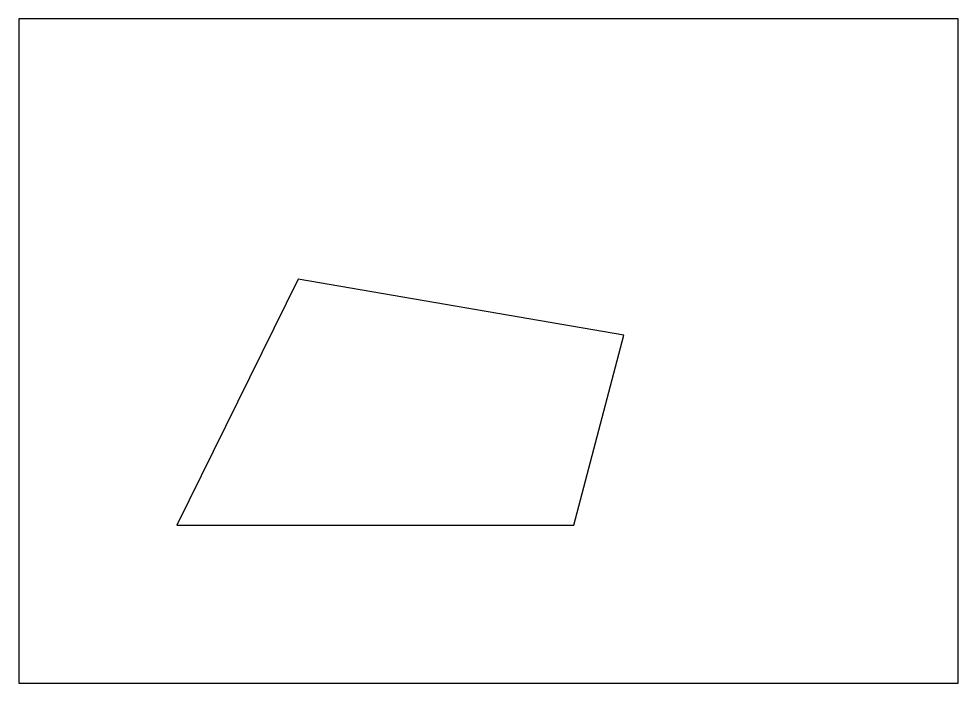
# Model space of a CAD drawing. Header units: millimetres. Extents: x 0 to 297, y 0 to 210.
import ezdxf

# ---------------------------------------------------------------- set-up
doc = ezdxf.new("R2010")
doc.units = ezdxf.units.MM

msp = doc.modelspace()

# ---------------------------------------------------------------- linework, layer by layer
for p, q in [((88.3, 127.7), (50, 50)), ((191.3, 110), (88.3, 127.7)), ((175.5, 50), (191.3, 110)), ((50, 50), (175.5, 50))]:
    msp.add_line(p, q)
msp.add_lwpolyline([(0, 0), (297, 0), (297, 210), (0, 210)], close=True)

doc.saveas('drawing.dxf')
